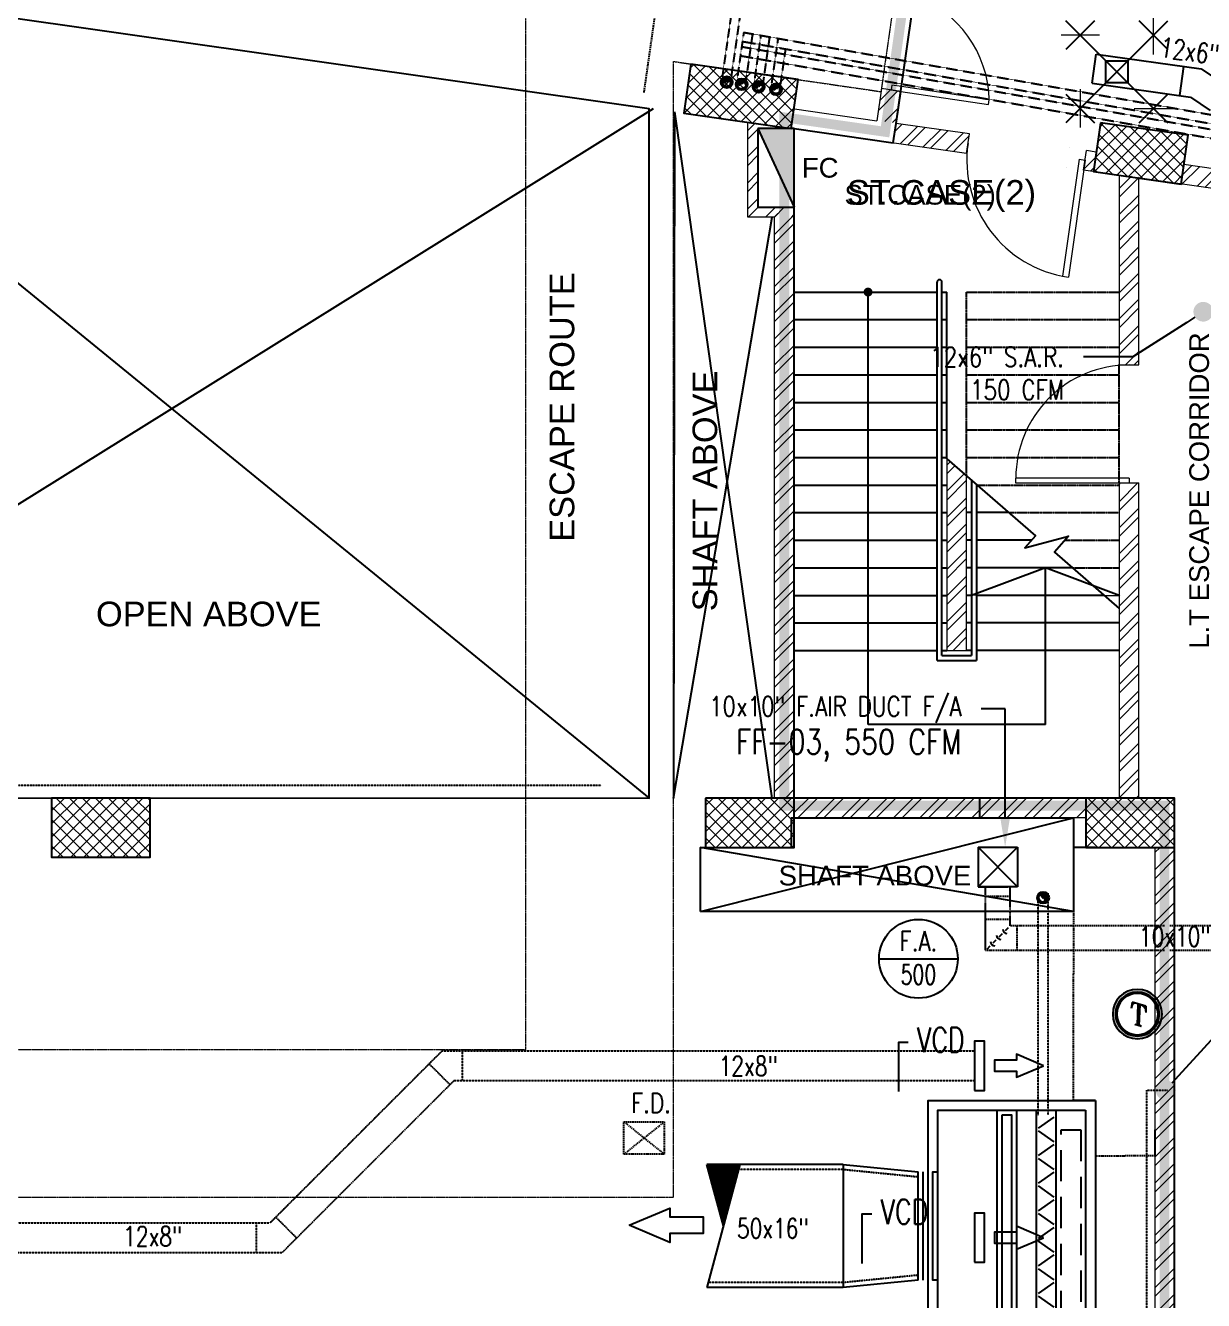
# Model space of a CAD drawing. Header units: inches. Extents: x 1152707 to 1351947, y 326920 to 480291.
# Drawn here: x 1213156 to 1225116, y 346158 to 359106 of the extents above; entities that cross this region are included whole.
import ezdxf
from ezdxf import colors
from ezdxf.entities.mleader import LeaderData, LeaderLine
from ezdxf.enums import TextEntityAlignment as Align
from ezdxf.math import Vec2, Vec3

# ---------------------------------------------------------------- set-up
doc = ezdxf.new("R2010")
doc.units = ezdxf.units.IN
doc.header["$MEASUREMENT"] = 0
for name, pattern in [('CENTER', [50.8, 31.75, -6.35, 6.35, -6.35]), ('DASHED', [19.05, 12.7, -6.35]), ('DASHED2', [9.525, 6.35, -3.175]), ('HIDDEN', [9.525, 6.35, -3.175]), ('HIDDEN2', [4.7625, 3.175, -1.5875]), ('PHANTOM21', [1.25, 0.625, -0.125, 0.125, -0.125, 0.125, -0.125])]:
    doc.linetypes.add(name, pattern=pattern)
for name, color, linetype, lineweight in [('A-BLOCK', 43, 'Continuous', 13), ('A-DOOR', 10, 'Continuous', 15), ('A-HATCH CONCRETE', 254, 'Continuous', 5), ('A-LEASING LINE', 7, 'DASHED2', 9), ('A-PROJECTION', 31, 'Continuous', 15), ('escape route', 8, 'HIDDEN', 15), ('wall hatch', 252, 'Continuous', 0)]:
    doc.layers.add(name, color=color, linetype=linetype, lineweight=lineweight)
for name, color, linetype in [('AC-Deffusers', 3, 'Continuous'), ('AC-Equipment', 2, 'Continuous'), ('AC-Exhaust DUCT', 40, 'Continuous'), ('AC-Fresh DUCT', 100, 'Continuous'), ('AC-Ref PIPES', 3, 'Continuous'), ('AC-SDUCT', 5, 'Continuous'), ('AC-Supply  DUCT', 30, 'Continuous'), ('AC-TEXT', 3, 'Continuous'), ('AC-TEXT Fresh DUCT', 140, 'Continuous'), ('AC-TXT', 3, 'Continuous'), ('dim2', 7, 'Continuous'), ('LGT ELEC', 252, 'Continuous'), ('P-FIRE-HOSE', 8, 'PHANTOM21'), ('P-FIRE-TXT', 181, 'Continuous'), ('S-COL', 210, 'Continuous'), ('SHAFT', 7, 'Continuous'), ('stair', 1, 'Continuous'), ('STEEL', 5, 'Continuous'), ('TAXT', 3, 'Continuous'), ('TEXT', 181, 'Continuous'), ('VP', 8, 'Continuous'), ('WALL', 30, 'Continuous')]:
    doc.layers.add(name, color=color, linetype=linetype)
doc.styles.add('1', font='romans.shx', dxfattribs={"width": 0.8, "height": 0.125})
doc.styles.add('AC_Duct', font='romans.shx', dxfattribs={"width": 0.8, "height": 0.2})
doc.styles.add('AC_Equipment', font='romans.shx', dxfattribs={"width": 0.75, "height": 0.3})
doc.styles.add('ARIAL', font='ARIALN.TTF')
doc.styles.add('ITALICT', font='italict')
doc.styles.get("Standard").update_dxf_attribs({"font": 'arial.ttf'})
doc.styles.add('style1', font='arial.ttf')
doc.dimstyles.new('DIM-100', dxfattribs={"dimscale": 150, "dimtxt": 2, "dimasz": 1, "dimexe": 0.75, "dimexo": 1, "dimgap": 0.5, "dimtad": 1, "dimdec": 0, "dimzin": 11, "dimdsep": 46, "dimtxsty": 'ARIAL', "dimblk": 'R', "dimcen": 2.5, "dimdle": 1, "dimclrd": 256, "dimclre": 256, "dimclrt": 256, "dimazin": 0, "dimtfac": 1, "dimtdec": 0, "dimtix": 1, "dimtmove": 2, "dimatfit": 3, "dimldrblk": 'R', "dimtolj": 1, "dimtzin": 3, "dimlwd": -1, "dimlwe": 13, "dimarcsym": 0})
doc.dimstyles.get("Standard").update_dxf_attribs({"dimtxt": 0.18, "dimasz": 0.18, "dimexe": 0.18, "dimexo": 0.0625, "dimgap": 0.09, "dimtad": 0, "dimtih": 1, "dimtoh": 1, "dimdec": 4, "dimzin": 0, "dimdsep": 46, "dimtxsty": 'Standard', "dimcen": 0.09, "dimadec": 0, "dimazin": 0, "dimtfac": 1, "dimtdec": 4, "dimtofl": 0, "dimtmove": 0, "dimatfit": 3, "dimfxl": 1, "dimtolj": 1, "dimtzin": 0, "dimarcsym": 0})
pattern_1 = [(45, (1341716.94, 266100.54), (-132.58252, 132.58252), []), (45, (1341805.33, 266100.54), (-132.58252, 132.58252), [])]
pattern_2 = [(45, (1341716.94, 266100.535), (-66.29126, 66.29126), []), (135, (1341716.94, 266100.535), (-66.29126, -66.29126), [])]
pattern_3 = [(45, (1178477.5, -15519.7), (-132.58252, 132.58252), []), (45, (1178565.88, -15519.7), (-132.58252, 132.58252), [])]
pattern_4 = [(45, (1178502.5, -15519.7), (-132.58252, 132.58252), []), (45, (1178590.88, -15519.7), (-132.58252, 132.58252), [])]

# ---------------------------------------------------------------- blocks, each defined once
blk = doc.blocks.new('FHC')
at = {"layer": 'P-FIRE-HOSE', "linetype": 'Continuous'}
blk.add_hatch(color=256, dxfattribs=at).paths.add_polyline_path([(-0.4, 0.185), (-0.4, -0.185), (0.4, 0.185)])
blk.add_line((-0.4, -0.185), (0.4, 0.185), dxfattribs=at)
blk.add_lwpolyline([(-0.4, -0.185), (0.4, -0.185), (0.4, 0.185), (-0.4, 0.185)], close=True, dxfattribs=at)
blk = doc.blocks.new('SEDRGFE')
at = {"layer": 'A-HATCH CONCRETE'}
h = blk.add_hatch(dxfattribs=at)
h.set_pattern_fill('ANSI37', color=250, scale=750)
h.set_pattern_definition(pattern_2)
h.paths.add_polyline_path([(1384168, 693089), (1384239, 693584), (1383150, 693740), (1383079, 693245)])
h = blk.add_hatch(dxfattribs=at)
h.set_pattern_fill('ANSI37', color=250, scale=750)
h.set_pattern_definition(pattern_2)
h.paths.add_polyline_path([(1376660, 686288), (1376660, 685688), (1377660, 685688), (1377660, 686288)])
h = blk.add_hatch(dxfattribs=at)
h.set_pattern_fill('ANSI37', color=250, scale=750)
h.set_pattern_definition([(45, (1341806.06, 266100.535), (-66.29126, 66.29126), []), (135, (1341806.06, 266100.535), (-66.29126, -66.29126), [])])
h.paths.add_polyline_path([(1383300, 686288), (1383300, 685788), (1384200, 685788), (1384200, 686288)])
h = blk.add_hatch(dxfattribs=at)
h.set_pattern_fill('ANSI37', color=250, scale=750)
h.set_pattern_definition(pattern_2)
h.paths.add_polyline_path([(1387160, 686288), (1387160, 685788), (1388060, 685788), (1388060, 686288)])
at = {"layer": 'wall hatch', "ltscale": 500}
h = blk.add_hatch(dxfattribs=at)
h.set_pattern_fill('ANSI32', color=250, scale=500)
h.set_pattern_definition(pattern_1)
h.paths.add_polyline_path([(1385037, 693170), (1385235, 693142), (1385281, 693465), (1385083, 693494)])
h = blk.add_hatch(dxfattribs=at)
h.set_pattern_fill('ANSI32', color=250, scale=500)
h.set_pattern_definition([(45, (1341741.94, 266100.54), (-132.58252, 132.58252), []), (45, (1341830.33, 266100.54), (-132.58252, 132.58252), [])])
h.paths.add_polyline_path([(1383827, 693142), (1383727, 693156), (1383727, 692189), (1384197, 692189), (1384197, 692289), (1383827, 692289)])
h = blk.add_hatch(dxfattribs=at)
h.set_pattern_fill('ANSI32', color=250, scale=500)
h.set_pattern_definition(pattern_1)
h.paths.add_polyline_path([(1384200, 693089), (1384200, 693085), (1385203, 692942), (1385203, 692942)])
h = blk.add_hatch(dxfattribs=at)
h.set_pattern_fill('ANSI32', color=250, scale=500)
h.set_pattern_definition([(45, (1341743.92, 266100.58), (-132.58252, 132.58252), []), (45, (1341832.3, 266100.58), (-132.58252, 132.58252), [])])
h.paths.add_polyline_path([(1384199, 692223), (1384000, 692223), (1383999, 686288), (1384199, 686288)])
h = blk.add_hatch(dxfattribs=at)
h.set_pattern_fill('ANSI32', color=250, scale=500)
h.set_pattern_definition(pattern_1)
h.paths.add_polyline_path([(1387160, 686088), (1387160, 686288), (1384200, 686288), (1384200, 686088)])
h = blk.add_hatch(dxfattribs=at)
h.set_pattern_fill('ANSI32', color=250, scale=500)
h.set_pattern_definition(pattern_1)
h.paths.add_polyline_path([(1388060, 681938), (1387860, 681938), (1387860, 680088), (1389610, 680089), (1389610, 680289), (1388060, 680288)])
h.paths.add_polyline_path([(1388060, 683430), (1387860, 683430), (1387860, 681938), (1388060, 681938)])
h.paths.add_polyline_path([(1388060, 685788), (1387860, 685788), (1387860, 683430), (1388060, 683430)])
at = {"color": 250, "linetype": 'Continuous', "ltscale": 100}
blk.add_lwpolyline([(1389810, 674588), (1389810, 680290), (1389610, 680288), (1388060, 680288), (1388060, 686288), (1384200, 686288), (1384200, 693089), (1385203, 692942), (1385236, 693139), (1385780, 696950), (1386823, 704256), (1386865, 704553), (1351200, 709613), (1350434, 697904), (1372211, 694796), (1372209, 688237), (1371310, 688237), (1371310, 688038), (1371310, 684788), (1363260, 684788), (1363260, 684588), (1363260, 674588), (1389810, 674588)], dxfattribs=at)
at = {"layer": 'A-BLOCK', "color": 250, "ltscale": 100}
for p, q in [((1385085, 693493), (1385038, 693167)), ((1385283, 693465), (1385085, 693493)), ((1385283, 693465), (1385236, 693139)), ((1384201, 693287), (1385038, 693167)), ((1383727, 692189), (1383727, 693156)), ((1385203, 692942), (1384172, 693089)), ((1384000, 692189), (1383727, 692189)), ((1384000, 686288), (1384000, 692189)), ((1384200, 686288), (1384200, 692289)), ((1387210, 686288), (1384200, 686288)), ((1387160, 686088), (1384200, 686088)), ((1387860, 685788), (1387860, 680088)), ((1388060, 685788), (1388060, 680288))]:
    blk.add_line(p, q, dxfattribs=at)
at = {"layer": 'A-DOOR', "color": 250}
for points in [[(1385290, 693514), (1385191, 693529), (1385184, 693479)], [(1385233, 693472), (1385184, 693479), (1385283, 693464)]]:
    blk.add_lwpolyline(points, dxfattribs=at)
at = {"layer": 'escape route', "color": 250, "ltscale": 0.5}
for p, q in [((1385420, 695840), (1385080, 693462)), ((1381475, 683734), (1381475, 694888)), ((1382975, 693768), (1385080, 693462)), ((1382975, 682234), (1382975, 693768)), ((1363525, 683734), (1381475, 683734)), ((1363525, 682234), (1382975, 682234))]:
    blk.add_line(p, q, dxfattribs=at)
at = {"layer": 'S-COL', "color": 250}
for points in [[(1383150, 693740), (1383079, 693245), (1384168, 693089), (1384239, 693584)], [(1376660, 686288), (1376660, 685688), (1377660, 685688), (1377660, 686288)], [(1383300, 686288), (1383300, 685788), (1384200, 685788), (1384200, 686288)], [(1387160, 686288), (1387160, 685788), (1388060, 685788), (1388060, 686288)]]:
    blk.add_lwpolyline(points, close=True, dxfattribs=at)
at = {"layer": 'SHAFT', "color": 250}
for p, q in [((1372325, 694772), (1382725, 686287)), ((1382767, 693289), (1371536, 686290))]:
    blk.add_line(p, q, dxfattribs=at)
at = {"layer": 'SHAFT', "color": 250, "ltscale": 0.5}
for p, q in [((1382984, 693258), (1382972, 686288)), ((1382984, 693258), (1383972, 686288)), ((1382972, 686288), (1383974, 692189)), ((1383249, 685138), (1387035, 686088)), ((1387035, 685138), (1383249, 685788))]:
    blk.add_line(p, q, dxfattribs=at)
at = {"layer": 'SHAFT', "color": 250}
blk.add_lwpolyline([(1371460, 688137), (1371460, 686290), (1382725, 686287), (1382725, 693288), (1372325, 694772), (1372325, 688138), (1371536, 688138), (1371536, 688137)], dxfattribs=at)
at = {"layer": 'SHAFT', "color": 250, "ltscale": 0.5}
blk.add_lwpolyline([(1383249, 685138), (1383249, 685788), (1384172, 685788), (1384172, 686088), (1387035, 686088), (1387035, 685138)], close=True, dxfattribs=at)
at = {"layer": 'VP', "color": 250, "ltscale": 100}
blk.add_line((1386081, 686288), (1386081, 686088), dxfattribs=at)
at = {"layer": 'P-FIRE-HOSE', "color": 250, "xscale": 1000.000000003958, "yscale": 1000.000000003958, "zscale": 1000.000000003958, "rotation": 270}
blk.add_blockref('FHC', (1384015, 692689), dxfattribs=at)
blk.add_blockref('FHC', (1384015, 692689), dxfattribs=at)
at = {"layer": 'P-FIRE-TXT', "color": 250, "style": 'style1'}
blk.add_text('FC', height=200, dxfattribs=at).set_placement((1384277, 692589))
at = {"layer": 'TAXT', "color": 250, "ltscale": 100, "style": 'style1'}
blk.add_text('SHAFT ABOVE', height=200, dxfattribs=at).set_placement((1384041, 685401))
at = {"layer": 'TEXT', "color": 250, "ltscale": 0.5, "style": 'style1'}
for s, p in [('ESCAPE ROUTE', (1381966, 688891)), ('SHAFT ABOVE', (1383417, 688185))]:
    blk.add_text(s, height=250, rotation=90, dxfattribs=at).set_placement(p)
blk.add_text('OPEN ABOVE  ', height=250, dxfattribs=at).set_placement((1377110, 688033))
blk = doc.blocks.new('SWDFHGTRD')
at = {"layer": 'A-HATCH CONCRETE'}
h = blk.add_hatch(dxfattribs=at)
h.set_pattern_fill('ANSI37', color=254, scale=750)
h.set_pattern_definition([(45, (1178477.49, -15519.69), (-66.29126, 66.29126), []), (135, (1178477.49, -15519.69), (-66.29126, -66.29126), [])])
h.paths.add_polyline_path([(1224069, 411526), (1223998, 411031), (1224889, 410904), (1224960, 411399)])
at = {"layer": 'wall hatch', "ltscale": 500}
h = blk.add_hatch(dxfattribs=at)
h.set_pattern_fill('ANSI32', color=254, scale=500)
h.set_pattern_definition(pattern_3)
h.paths.add_polyline_path([(1220960, 411468), (1220960, 411465), (1222711, 411215), (1222739, 411413), (1221997, 411519), (1221964, 411321)])
h = blk.add_hatch(dxfattribs=at)
h.set_pattern_fill('ANSI32', color=254, scale=500)
h.set_pattern_definition(pattern_3)
h.paths.add_polyline_path([(1224026, 411229), (1223927, 411243), (1223899, 411045), (1223998, 411031)])
h = blk.add_hatch(dxfattribs=at)
h.set_pattern_fill('ANSI32', color=254, scale=500)
h.set_pattern_definition(pattern_3)
h.paths.add_polyline_path([(1226370, 410894), (1224917, 411102), (1224889, 410904), (1226345, 410696)])
h = blk.add_hatch(dxfattribs=at)
h.set_pattern_fill('ANSI32', color=254, scale=500)
h.set_pattern_definition(pattern_4)
h.paths.add_polyline_path([(1224460, 409068), (1224461, 410974), (1224260, 411002), (1224260, 409068)])
h = blk.add_hatch(dxfattribs=at)
h.set_pattern_fill('ANSI32', color=254, scale=500)
h.set_pattern_definition(pattern_4)
h.paths.add_polyline_path([(1224460, 407868), (1224260, 407868), (1224260, 404667), (1224460, 404667)])
h.paths.add_polyline_path([(1222510, 408112), (1222510, 406167), (1222710, 406167), (1222710, 407939)])
at = {"color": 254, "linetype": 'Continuous', "ltscale": 100}
blk.add_lwpolyline([(1226570, 392967), (1226570, 398670), (1226370, 398667), (1224821, 398667), (1224821, 404667), (1220960, 404667), (1220960, 411468), (1221964, 411321), (1221997, 411519), (1222541, 415330), (1223584, 422636), (1223626, 422933), (1187961, 427993), (1187194, 416284), (1208971, 413176), (1208969, 406617), (1208071, 406617), (1208071, 406417), (1208071, 403167), (1200021, 403167), (1200021, 402967), (1200021, 392967), (1226570, 392967)], dxfattribs=at)
at = {"layer": 'A-BLOCK', "color": 254, "ltscale": 100}
for p, q in [((1222043, 411845), (1221997, 411519)), ((1222739, 411413), (1221997, 411519)), ((1222711, 411215), (1220933, 411468)), ((1222711, 411215), (1222739, 411413)), ((1223899, 411045), (1223927, 411243)), ((1224026, 411229), (1223927, 411243)), ((1230362, 410325), (1224917, 411102)), ((1226370, 410692), (1223899, 411045)), ((1224260, 410997), (1224260, 409068)), ((1224460, 409068), (1224460, 410969)), ((1220960, 404667), (1220960, 410668)), ((1224260, 409068), (1224460, 409068)), ((1224260, 407868), (1224260, 404667)), ((1224260, 407868), (1224460, 407868)), ((1224460, 404667), (1224460, 407868)), ((1223971, 404667), (1220960, 404667)), ((1224821, 404167), (1224821, 398667))]:
    blk.add_line(p, q, dxfattribs=at)
blk.add_lwpolyline([(1222510, 408112), (1222510, 406167), (1222710, 406167), (1222710, 407939)], close=True, dxfattribs=at)
at = {"layer": 'A-DOOR', "color": 254}
for p, q in [((1223854, 411155), (1223684, 409967)), ((1223913, 411147), (1223744, 409959)), ((1223854, 411155), (1223913, 411147)), ((1223210, 407867), (1223210, 407917)), ((1224360, 407917), (1223210, 407917)), ((1224360, 407867), (1223210, 407867)), ((1224360, 407917), (1224360, 407867))]:
    blk.add_line(p, q, dxfattribs=at)
blk.add_lwpolyline([(1222043, 411844), (1222933, 411711), (1222940, 411760), (1222050, 411894)], dxfattribs=at)
for centre, radius, start, end in [((1221788, 411731), 1153, 1.4715, 70.0116), ((1223913, 411147), 1200, 171.8773, 261.8773), ((1224360, 407917), 1150, 89.9978, 180)]:
    blk.add_arc(centre, radius, start, end, dxfattribs=at)
at = {"layer": 'A-PROJECTION', "color": 254}
blk.add_line((1224107, 406727), (1224260, 406727), dxfattribs=at)
at = {"layer": 'S-COL', "color": 254}
blk.add_lwpolyline([(1224069, 411526), (1223998, 411031), (1224889, 410904), (1224960, 411399)], close=True, dxfattribs=at)
blk.add_lwpolyline([(1224821, 404167), (1224821, 404167), (1224821, 404667), (1223921, 404667)], dxfattribs=at)
at = {"layer": 'SHAFT', "color": 254, "linetype": 'HIDDEN', "ltscale": 0.5}
for p, q in [((1222710, 407939), (1222710, 409807)), ((1222710, 409807), (1224260, 409807)), ((1222710, 409527), (1224260, 409527)), ((1222710, 409247), (1224260, 409247)), ((1224260, 407868), (1224260, 409070)), ((1222710, 408967), (1224260, 408967)), ((1222710, 408687), (1224260, 408687)), ((1222710, 408407), (1224260, 408407)), ((1222710, 408127), (1224260, 408127)), ((1222815, 407847), (1224260, 407847)), ((1223138, 407567), (1224260, 407567)), ((1223708, 407287), (1224260, 407287)), ((1223784, 407007), (1224260, 407007))]:
    blk.add_line(p, q, dxfattribs=at)
at = {"layer": 'stair', "color": 254}
for p, q in [((1220960, 409807), (1222410, 409807)), ((1221710, 405417), (1221710, 409807)), ((1222410, 406067), (1222410, 409907)), ((1222460, 406117), (1222460, 409907)), ((1222460, 409807), (1222510, 409807)), ((1222510, 408112), (1222510, 409807)), ((1220960, 409527), (1222410, 409527)), ((1222460, 409527), (1222510, 409527)), ((1220960, 409247), (1222410, 409247)), ((1222460, 409247), (1222510, 409247)), ((1220960, 408967), (1222410, 408967)), ((1222460, 408967), (1222510, 408967)), ((1220960, 408687), (1222410, 408687)), ((1222460, 408687), (1222510, 408687)), ((1220960, 408407), (1222410, 408407)), ((1222460, 408407), (1222510, 408407)), ((1220960, 408127), (1222410, 408127)), ((1222460, 408127), (1222510, 408127)), ((1222760, 407895), (1222760, 406117)), ((1222810, 407852), (1222810, 406067)), ((1220960, 407847), (1222410, 407847)), ((1222460, 407847), (1222510, 407847)), ((1220960, 407567), (1222410, 407567)), ((1222460, 407567), (1222510, 407567)), ((1222760, 407567), (1222710, 407567)), ((1223138, 407567), (1222810, 407567)), ((1220960, 407287), (1222410, 407287)), ((1222460, 407287), (1222510, 407287)), ((1222760, 407287), (1222710, 407287)), ((1223369, 407287), (1222810, 407287)), ((1220960, 407007), (1222410, 407007)), ((1222460, 407007), (1222510, 407007)), ((1222760, 407007), (1222710, 407007)), ((1223784, 407007), (1222810, 407007)), ((1223510, 405417), (1223510, 407007)), ((1220960, 406727), (1222410, 406727)), ((1222460, 406727), (1222510, 406727)), ((1222760, 406727), (1222710, 406727)), ((1224107, 406727), (1222810, 406727)), ((1220960, 406447), (1222410, 406447)), ((1222460, 406447), (1222510, 406447)), ((1222760, 406447), (1222710, 406447)), ((1224260, 406447), (1222810, 406447)), ((1220960, 406167), (1222410, 406167)), ((1222410, 406067), (1222810, 406067)), ((1222460, 406167), (1222510, 406167)), ((1222460, 406117), (1222760, 406117)), ((1222460, 406117), (1222760, 406117)), ((1222760, 406167), (1222710, 406167)), ((1224260, 406167), (1222810, 406167)), ((1223510, 405417), (1221710, 405417))]:
    blk.add_line(p, q, dxfattribs=at)
at = {"layer": 'stair', "color": 254, "const_width": 40.5}
blk.add_lwpolyline([(1221735, 409807, -1), (1221685, 409807, -1)], format="xyb", close=True, dxfattribs=at)
at = {"layer": 'stair', "color": 254, "const_width": 5}
blk.add_lwpolyline([(1221710, 409807), (1221710, 405417), (1223510, 405417), (1223510, 407007), (1222760, 406727), (1224260, 406727), (1223510, 407007)], dxfattribs=at)
at = {"layer": 'stair', "color": 254}
for points in [[(1222510, 408112), (1223409, 407333), (1223302, 407210), (1223744, 407329), (1223602, 407165), (1224260, 406595)], [(1224260, 406727), (1223510, 407007), (1222760, 406727)]]:
    blk.add_lwpolyline(points, dxfattribs=at)
blk.add_arc((1222435, 409907), 25, 0, 180, dxfattribs=at)
at = {"layer": 'STEEL', "color": 254}
for p, q in [((1223754, 411271), (1223754, 411271)), ((1223726, 411073), (1223726, 411073))]:
    blk.add_line(p, q, dxfattribs=at)
at = {"layer": 'TEXT', "color": 254, "ltscale": 0.5, "style": 'style1'}
blk.add_text('ST.CASE(2)', height=250, dxfattribs=at).set_placement((1221495, 410694))
blk = doc.blocks.new('Arrow')
at = {"color": 6, "ltscale": 0.02}
blk.add_lwpolyline([(0, 0), (0.55, -0.2325), (0.55, -0.1125), (1, -0.1125), (1, 0.1125), (0.55, 0.1125), (0.55, 0.2325)], close=True, dxfattribs=at)
blk = doc.blocks.new('AHU 5')
at = {"layer": 'AC-Equipment', "color": 6, "linetype": 'Continuous'}
for p, q in [((0.55, 0.15), (-0.55, 0.15)), ((0.55, 0.1), (-0.55, 0.1)), ((0.55, 0.05), (-0.55, 0.05))]:
    blk.add_line(p, q, dxfattribs=at)
at = {"layer": 'AC-Equipment', "linetype": 'Continuous'}
for p, q in [((-1.175, -0.65), (1.175, -0.65)), ((1.175, -0.85), (-1.175, -0.85)), ((1.175, -1.05), (-1.175, -1.05)), ((1.175, -1.25), (-1.175, -1.25))]:
    blk.add_line(p, q, dxfattribs=at)
at = {"layer": 'AC-Equipment', "color": 6, "linetype": 'Continuous', "ltscale": 0.02}
for p, q in [((-0.994, -1.07), (-1.106, -1.23)), ((-0.854, -1.23), (-0.966, -1.07)), ((-0.714, -1.07), (-0.826, -1.23)), ((-0.574, -1.23), (-0.686, -1.07)), ((-0.434, -1.07), (-0.546, -1.23)), ((-0.294, -1.23), (-0.406, -1.07)), ((-0.154, -1.07), (-0.266, -1.23)), ((-0.014, -1.23), (-0.126, -1.07)), ((0.126, -1.07), (0.014, -1.23)), ((0.266, -1.23), (0.154, -1.07)), ((0.406, -1.07), (0.294, -1.23)), ((0.546, -1.23), (0.434, -1.07)), ((0.686, -1.07), (0.574, -1.23)), ((0.826, -1.23), (0.714, -1.07)), ((0.966, -1.07), (0.854, -1.23)), ((1.106, -1.23), (0.994, -1.07))]:
    blk.add_line(p, q, dxfattribs=at)
at = {"layer": 'AC-Equipment', "color": 20, "linetype": 'Continuous'}
blk.add_lwpolyline([(-1.275, -1.65), (1.275, -1.65), (1.275, 0.05), (-1.275, 0.05)], close=True, dxfattribs=at)
at = {"layer": 'AC-Equipment', "linetype": 'Continuous'}
blk.add_lwpolyline([(0.55, -0.05), (0.55, 0), (-0.55, 0), (-0.55, -0.05)], dxfattribs=at)
blk.add_lwpolyline([(-1.175, -1.55), (1.175, -1.55), (1.175, -0.05), (-1.175, -0.05)], close=True, dxfattribs=at)
at = {"layer": 'AC-Equipment', "color": 6, "linetype": 'Continuous'}
blk.add_lwpolyline([(-1.125, -0.7), (1.125, -0.7), (1.125, -0.8), (-1.125, -0.8)], close=True, dxfattribs=at)
at = {"layer": 'AC-Equipment', "color": 6, "linetype": 'DASHED2', "ltscale": 0.05}
blk.add_lwpolyline([(-0.975, -1.5), (0.975, -1.5), (0.975, -1.3), (-0.975, -1.3)], close=True, dxfattribs=at)
blk = doc.blocks.new('*U96')
h = blk.add_hatch()
h.set_pattern_fill('ANSI31', color=6, scale=0.003725, style=0)
h.set_pattern_definition([(45, (-566.428653, -149.213024), (-0.00836247153, 0.00836247153), [])])
h.paths.add_polyline_path([(0, 0), (0, -0.335), (0.625, -0.167)])
for p, q in [((0, 0), (1.25, -0.335)), ((0, 0), (0, -0.335)), ((1.25, 0), (1.25, -0.335)), ((0.625, -0.167), (0, -0.335))]:
    blk.add_line(p, q)
blk = doc.blocks.new('Fresh Air')
at = {"layer": 'AC-Fresh DUCT', "color": 4}
blk.add_line((-0.4, 0), (0.4, 0), dxfattribs=at)
blk.add_circle((0, 0), 0.4, dxfattribs=at)
at = {"layer": 'AC-TEXT Fresh DUCT', "style": 'AC_Duct', "width": 0.8}
blk.add_text('F.A.', height=0.2, dxfattribs=at).set_placement((0, 0.08), align=Align.CENTER)
at = {"layer": 'AC-TEXT Fresh DUCT', "style": 'AC_Duct', "width": 0.7}
blk.add_attdef('FRESH-AIR', text='', height=0.2, dxfattribs=at).set_placement((0, -0.26), align=Align.CENTER)
blk = doc.blocks.new('Side-Supply1')
at = {"layer": 'AC-Deffusers'}
blk.add_lwpolyline([(0, 0.25), (-0.1, 0.25), (-0.1, -0.25), (0, -0.25)], close=True, dxfattribs=at)
at = {"layer": 'AC-Deffusers', "color": 6, "ltscale": 0.02}
blk.add_lwpolyline([(-0.7, 0), (-0.425, -0.11625), (-0.425, -0.05625), (-0.2, -0.05625), (-0.2, 0.05625), (-0.425, 0.05625), (-0.425, 0.11625)], close=True, dxfattribs=at)
blk = doc.blocks.new('Damper')
at = {"color": 2, "linetype": 'Continuous', "ltscale": 0.02}
blk.add_lwpolyline([(-0.25, 0.1), (-0.25, 0), (0.25, 0)], dxfattribs=at)
blk = doc.blocks.new('*U93')
at = {"color": 6}
for p, q in [((0.4, 0.4), (0, 0)), ((0, 0.4), (0.4, 0))]:
    blk.add_line(p, q, dxfattribs=at)
for p, q in [((0, 0.4), (0, 0)), ((0, 0.4), (0.4, 0.4)), ((0.4, 0.4), (0.4, 0)), ((0.4, 0), (0, 0))]:
    blk.add_line(p, q)
blk = doc.blocks.new('*U94')
at = {"color": 6, "linetype": 'Continuous', "ltscale": 0.02}
for p, q in [((-0.235, 0.235), (-0.203, 0.203)), ((-0.172, 0.172), (-0.141, 0.141)), ((-0.11, 0.11), (-0.078, 0.078)), ((-0.047, 0.047), (-0.016, 0.016))]:
    blk.add_line(p, q, dxfattribs=at)
for centre in [(-0.157, 0.157), (-0.094, 0.094), (-0.032, 0.032)]:
    blk.add_arc(centre, 0.0438, 90, 180, dxfattribs=at)
blk = doc.blocks.new('_Dot')
at = {"color": 0, "linetype": 'ByBlock', "lineweight": -2}
blk.add_line((-0.5, 0), (-1, 0), dxfattribs=at)
at = {"color": 0, "linetype": 'ByBlock', "const_width": 0.5}
blk.add_lwpolyline([(-0.25, 0, 1), (0.25, 0, 1)], format="xyb", close=True, dxfattribs=at)
blk = doc.blocks.new('A$C6F074B9B')
at = {"layer": 'AC-SDUCT'}
h = blk.add_hatch(color=3, dxfattribs=at)
edge = h.paths.add_edge_path()
edge.add_arc((0.0367, 0.0193), 0.1673, 0, 360)
edge = h.paths.add_edge_path(flags=17)
edge.add_arc((0.0367, 0.0193), 0.1491, 0, 360)
at = {"layer": 'AC-SDUCT', "color": 3}
for radius in [0.1673, 0.1491]:
    blk.add_circle((0.0367, 0.0193), radius, dxfattribs=at)
at = {"layer": 'WALL', "color": 1}
blk.add_circle((0.0367, 0.0193), 0.1396, dxfattribs=at)
at = {"layer": 'AC-SDUCT', "color": 134, "style": 'ITALICT'}
blk.add_text('T', height=0.1407, dxfattribs=at).set_placement((-0.0384, -0.0545))
blk = doc.blocks.new('*D273')
at = {"layer": 'Defpoints', "color": 0, "linetype": 'DASHED', "transparency": 16777216}
for p in [(47516, 25534), (46961, 21646), (46961, 21646)]:
    blk.add_point(p, dxfattribs=at)
at = {"layer": 'dim2', "color": 1, "linetype": 'DASHED', "lineweight": -2, "transparency": 16777216}
for p in [(47516, 25534), (46961, 21646)]:
    blk.add_line(p, (47238, 23590), dxfattribs=at)
at = {"layer": 'dim2', "color": 1, "lineweight": -2, "transparency": 16777216}
for p, q in [((47516, 25534), (47516, 25534)), ((46961, 21646), (46961, 21646))]:
    blk.add_line(p, q, dxfattribs=at)
at = {"layer": 'dim2', "color": 1, "linetype": 'DASHED', "transparency": 16777216}
for points in [[(47516, 25534), (47516, 25534), (47516, 25534)], [(46961, 21646), (46961, 21646), (46961, 21646)]]:
    blk.add_solid(points, dxfattribs=at)
at = {"layer": 'dim2', "color": 6, "linetype": 'DASHED', "transparency": 16777216, "insert": (47238, 23590), "char_height": 0.18, "attachment_point": 5}
blk.add_mtext('\\A1;3927.08', dxfattribs=at)
blk = doc.blocks.new('*D265')
at = {"layer": 'Defpoints', "color": 0, "linetype": 'DASHED', "transparency": 16777216}
for p in [(51544, 11112), (52145, 11112), (52145, 10847)]:
    blk.add_point(p, dxfattribs=at)
at = {"layer": 'dim2', "color": 1, "lineweight": -2, "transparency": 16777216}
for p, q in [((51544, 11112), (51544, 10847)), ((52145, 11112), (52145, 10847))]:
    blk.add_line(p, q, dxfattribs=at)
at = {"layer": 'dim2', "color": 1, "linetype": 'DASHED', "lineweight": -2, "transparency": 16777216}
for p, q in [((51544, 10847), (51844, 10847)), ((52145, 10847), (51845, 10847))]:
    blk.add_line(p, q, dxfattribs=at)
at = {"layer": 'dim2', "color": 1, "linetype": 'DASHED', "transparency": 16777216}
for points in [[(51544, 10847), (51544, 10847), (51544, 10847)], [(52145, 10847), (52145, 10847), (52145, 10847)]]:
    blk.add_solid(points, dxfattribs=at)
at = {"layer": 'dim2', "color": 6, "linetype": 'DASHED', "transparency": 16777216, "insert": (51845, 10847), "char_height": 0.18, "attachment_point": 5}
blk.add_mtext('\\A1;601.47', dxfattribs=at)
blk = doc.blocks.new('*D264')
at = {"layer": 'Defpoints', "color": 0, "linetype": 'DASHED', "transparency": 16777216}
for p in [(51320, 13980), (51544, 13980), (51544, 11411)]:
    blk.add_point(p, dxfattribs=at)
at = {"layer": 'dim2', "color": 1, "lineweight": -2, "transparency": 16777216}
for p, q in [((51544, 13980), (51320, 13980)), ((51544, 11411), (51320, 11411))]:
    blk.add_line(p, q, dxfattribs=at)
at = {"layer": 'dim2', "color": 1, "linetype": 'DASHED', "lineweight": -2, "transparency": 16777216}
for p, q in [((51320, 13980), (51320, 12696)), ((51320, 11411), (51320, 12695))]:
    blk.add_line(p, q, dxfattribs=at)
at = {"layer": 'dim2', "color": 1, "linetype": 'DASHED', "transparency": 16777216}
for points in [[(51320, 13980), (51320, 13980), (51320, 13980)], [(51320, 11411), (51320, 11411), (51320, 11411)]]:
    blk.add_solid(points, dxfattribs=at)
at = {"layer": 'dim2', "color": 6, "linetype": 'DASHED', "transparency": 16777216, "insert": (51320, 12695), "char_height": 0.18, "attachment_point": 5}
blk.add_mtext('\\A1;2568.98', dxfattribs=at)
blk = doc.blocks.new('R')
at = {"color": 4, "lineweight": 13}
blk.add_line((-0.707, -0.707), (0.707, 0.707), dxfattribs=at)
for p, q in [((0, -1.05), (0, 1.05)), ((-1.05, 0), (1.05, 0))]:
    blk.add_line(p, q)
blk = doc.blocks.new('A$C1D94565E')
at = {"color": 252, "linetype": 'Continuous', "ltscale": 100}
blk.add_lwpolyline([(520, 904), (745, 904), (745, 679), (520, 679)], close=True, dxfattribs=at)
for points, override in [([(261, 1164), (633, 792)], {"dimasz": 1.3, "dimgap": 0.5, "dimtad": 0, "dimclrd": 252}), ([(1005, 1164), (633, 792)], {"dimasz": 1.3, "dimtad": 0, "dimclrd": 252}), ([(261, 420), (633, 792)], {"dimasz": 1.3, "dimtad": 0, "dimclrd": 252}), ([(1005, 420), (633, 792)], {"dimasz": 1.3, "dimtad": 0, "dimclrd": 252})]:
    blk.add_leader(points, dimstyle='DIM-100', override=override, dxfattribs=at)
blk = doc.blocks.new('A$C00FA4E35')
at = {"layer": 'AC-Ref PIPES', "linetype": 'Continuous', "ltscale": 100}
for points in [[(47844.571, 21744.694, 0.871487343), (47800.017, 21751.01, -0.871487343), (47755.462, 21757.326, -1)], [(47844.574, 21744.706, 0.871487343), (47800.019, 21751.022, -0.871487343), (47755.465, 21757.338, -1)], [(47844.672, 21744.829, 0.871487343), (47800.117, 21751.145, -0.871487343), (47755.563, 21757.461, -1)], [(47844.674, 21744.841, 0.871487343), (47800.12, 21751.157, -0.871487343), (47755.565, 21757.473, -1)], [(47995.499, 21723.153, 0.871487343), (47950.944, 21729.469, -0.871487343), (47906.39, 21735.785, -1)], [(47995.501, 21723.165, 0.871487343), (47950.947, 21729.481, -0.871487343), (47906.392, 21735.797, -1)], [(47995.599, 21723.288, 0.871487343), (47951.045, 21729.604, -0.871487343), (47906.49, 21735.92, -1)], [(47995.602, 21723.3, 0.871487343), (47951.047, 21729.616, -0.871487343), (47906.493, 21735.932, -1)], [(48169.318, 21698.344, 0.871487343), (48124.763, 21704.66, -0.871487343), (48080.208, 21710.976, -1)], [(48169.32, 21698.357, 0.871487343), (48124.765, 21704.673, -0.871487343), (48080.211, 21710.989, -1)], [(48169.418, 21698.479, 0.871487343), (48124.864, 21704.795, -0.871487343), (48080.309, 21711.111, -1)], [(48169.42, 21698.492, 0.871487343), (48124.866, 21704.808, -0.871487343), (48080.311, 21711.124, -1)], [(48344.865, 21673.289, 0.871487343), (48300.311, 21679.605, -0.871487343), (48255.756, 21685.921, -1)], [(48344.868, 21673.302, 0.871487343), (48300.313, 21679.618, -0.871487343), (48255.759, 21685.934, -1)], [(48344.966, 21673.424, 0.871487343), (48300.411, 21679.74, -0.871487343), (48255.857, 21686.056, -1)], [(48344.968, 21673.437, 0.871487343), (48300.414, 21679.753, -0.871487343), (48255.859, 21686.069, -1)], [(51012.268, 13424.478, 0.871487343), (51012.374, 13469.478, -0.871487343), (51012.48, 13514.478, -1)], [(51012.281, 13424.477, 0.871487343), (51012.387, 13469.477, -0.871487343), (51012.492, 13514.477, -1)], [(51012.416, 13424.397, 0.871487343), (51012.522, 13469.397, -0.871487343), (51012.627, 13514.397, -1)], [(51012.428, 13424.397, 0.871487343), (51012.534, 13469.396, -0.871487343), (51012.64, 13514.396, -1)]]:
    blk.add_hatch(color=6, dxfattribs=at).paths.add_polyline_path(points)
at = {"layer": 'AC-Exhaust DUCT', "linetype": 'DASHED'}
for p, q in [((47165.669, 11193.567), (46756.486, 10864.961)), ((46756.486, 11193.567), (47165.669, 10864.961))]:
    blk.add_line(p, q, dxfattribs=at)
blk.add_lwpolyline([(46756.486, 11193.567), (47165.669, 11193.567), (47165.669, 10864.961), (46756.486, 10864.961)], close=True, dxfattribs=at)
at = {"layer": 'AC-Fresh DUCT'}
blk.add_line((50352.605, 13581.635), (50652.605, 13581.635), dxfattribs=at)
at = {"layer": 'AC-Fresh DUCT', "linetype": 'CENTER', "ltscale": 0.02}
for p, q in [((50427.605, 12933.203), (50427.605, 13581.635)), ((50677.605, 13183.203), (50677.605, 13581.635))]:
    blk.add_line(p, q, dxfattribs=at)
at = {"layer": 'AC-Fresh DUCT', "linetype": 'DASHED'}
for p, q in [((50677.605, 13481.462), (50427.605, 13481.462)), ((50677.605, 13247.515), (50427.605, 13247.515)), ((52244.816, 13183.203), (50677.605, 13183.203)), ((50743.822, 13183.203), (50743.822, 12933.203)), ((52244.816, 12933.203), (50427.605, 12933.203))]:
    blk.add_line(p, q, dxfattribs=at)
at = {"layer": 'AC-Fresh DUCT', "color": 252, "linetype": 'DASHED'}
for p, q in [((53567.548, 13183.203), (52296.816, 13183.203)), ((53817.548, 12933.203), (52296.816, 12933.203))]:
    blk.add_line(p, q, dxfattribs=at)
at = {"layer": 'AC-Fresh DUCT', "linetype": 'DASHED', "ltscale": 0.2}
for p, q in [((44908.243, 11912.926), (43162.398, 10167.082)), ((44908.243, 11912.926), (50317.298, 11912.926)), ((45117.192, 11612.926), (45117.192, 11912.926)), ((44990.032, 11570.451), (44777.9, 11782.583)), ((45032.507, 11612.926), (43286.663, 9867.082)), ((45032.507, 11612.926), (50317.298, 11612.926)), ((29764.576, 10167.082), (43162.398, 10167.082)), ((43022.216, 10167.082), (43022.216, 9867.082)), ((43221.666, 10226.349), (43433.798, 10014.217)), ((29614.576, 9867.082), (43286.663, 9867.082))]:
    blk.add_line(p, q, dxfattribs=at)
at = {"layer": 'AC-Ref PIPES', "color": 84, "linetype": 'DASHED', "ltscale": 0.02}
for p, q in [((48271.189, 25424.697), (47743.54, 21730.752)), ((48362.768, 25411.463), (47829.631, 21698.827)), ((47972.74, 22257.178), (47894.468, 21709.211)), ((48061.583, 22241.522), (47980.559, 21677.286)), ((48145.748, 22226.69), (48068.286, 21684.402)), ((48234.587, 22211.035), (48154.377, 21652.478)), ((48320.476, 22195.9), (48243.834, 21659.347)), ((48396.177, 22088.784), (48329.925, 21627.423)), ((50963.514, 11260.985), (50963.756, 13504.621)), ((51063.423, 11264.884), (51063.423, 13515.77))]:
    blk.add_line(p, q, dxfattribs=at)
at = {"layer": 'AC-Ref PIPES', "color": 252, "linetype": 'DASHED', "ltscale": 0.02}
for p, q in [((47959.627, 22165.378), (60731.078, 19924.586)), ((47972.74, 22257.178), (60815.949, 19993.948)), ((47938.929, 22020.357), (60710.38, 19779.566)), ((47952.042, 22112.158), (60795.251, 19848.928))]:
    blk.add_line(p, q, dxfattribs=at)
at = {"layer": 'AC-Ref PIPES', "color": 6, "linetype": 'DASHED', "ltscale": 0.0003}
blk.add_line((51012.382, 13469.478), (51012.374, 13469.478), dxfattribs=at)
at = {"layer": 'AC-Ref PIPES', "color": 6}
blk.add_line((51053.264, 13469.336), (51057.534, 13469.336), dxfattribs=at)
at = {"layer": 'AC-Ref PIPES', "color": 54, "linetype": 'DASHED', "ltscale": 0.02}
for p, q in [((52065.208, 8501.92), (52065.208, 11514.518)), ((52065.208, 11514.518), (52278.999, 11514.518))]:
    blk.add_line(p, q, dxfattribs=at)
at = {"layer": 'AC-Ref PIPES', "linetype": 'Continuous', "ltscale": 100}
for centre, radius in [((47800.017, 21751.01), 60), ((47800.117, 21751.145), 60), ((47800.12, 21751.157), 60), ((47800.017, 21751.01), 45), ((47800.019, 21751.022), 45), ((47800.117, 21751.145), 45), ((47800.12, 21751.157), 45), ((47950.944, 21729.469), 60), ((47951.045, 21729.604), 60), ((47951.047, 21729.616), 60), ((47950.944, 21729.469), 45), ((47950.947, 21729.481), 45), ((47951.045, 21729.604), 45), ((47951.047, 21729.616), 45), ((48124.763, 21704.66), 60), ((48124.864, 21704.795), 60), ((48124.866, 21704.808), 60), ((48124.763, 21704.66), 45), ((48124.765, 21704.673), 45), ((48124.864, 21704.795), 45), ((48124.866, 21704.808), 45), ((48300.311, 21679.605), 60), ((48300.411, 21679.74), 60), ((48300.414, 21679.753), 60), ((48300.311, 21679.605), 45), ((48300.313, 21679.618), 45), ((48300.411, 21679.74), 45), ((48300.414, 21679.753), 45)]:
    blk.add_circle(centre, radius, dxfattribs=at)
at = {"layer": 'AC-Ref PIPES', "color": 6}
for centre in [(47800.019, 21751.022), (47950.947, 21729.481), (48124.765, 21704.673), (48300.313, 21679.618), (51012.387, 13469.477)]:
    blk.add_circle(centre, 60, dxfattribs=at)
at = {"layer": 'AC-Ref PIPES', "color": 6, "linetype": 'Continuous', "ltscale": 100}
for centre, radius in [((51012.374, 13469.478), 60), ((51012.522, 13469.397), 60), ((51012.534, 13469.396), 60), ((51012.374, 13469.478), 45), ((51012.387, 13469.477), 45), ((51012.522, 13469.397), 45), ((51012.534, 13469.396), 45)]:
    blk.add_circle(centre, radius, dxfattribs=at)
for centre, start, end in [((47821.858, 21744.778), 359.7880831, 164.0750365), ((47821.861, 21744.79), 359.7880831, 164.0750365), ((47821.959, 21744.913), 359.7880831, 164.0750365), ((47821.961, 21744.925), 359.7880831, 164.0750365), ((47972.786, 21723.237), 359.7880831, 164.0750365), ((47972.788, 21723.249), 359.7880831, 164.0750365), ((47972.886, 21723.372), 359.7880831, 164.0750365), ((47972.889, 21723.384), 359.7880831, 164.0750365), ((48146.605, 21698.428), 359.7880831, 164.0750365), ((48146.607, 21698.441), 359.7880831, 164.0750365), ((48146.705, 21698.563), 359.7880831, 164.0750365), ((48146.707, 21698.576), 359.7880831, 164.0750365), ((48322.152, 21673.373), 359.7880831, 164.0750365), ((48322.155, 21673.386), 359.7880831, 164.0750365), ((48322.253, 21673.508), 359.7880831, 164.0750365), ((48322.255, 21673.521), 359.7880831, 164.0750365), ((51015.532, 13491.971), 97.7218091, 262.0087625), ((51015.544, 13491.97), 97.7218091, 262.0087625), ((51015.679, 13491.89), 97.7218091, 262.0087625), ((51015.692, 13491.889), 97.7218091, 262.0087625), ((51009.216, 13446.985), 277.7218091, 82.0087625), ((51009.229, 13446.985), 277.7218091, 82.0087625), ((51009.364, 13446.904), 277.7218091, 82.0087625), ((51009.377, 13446.904), 277.7218091, 82.0087625)]:
    blk.add_arc(centre, 22.713, start, end, dxfattribs=at)
at = {"layer": 'AC-Supply  DUCT', "color": 252, "linetype": 'Continuous', "ltscale": 0.02}
for p, q in [((51509.39, 21739.671), (51551.142, 22036.751)), ((51551.142, 22036.751), (52617.738, 21886.851)), ((52400.753, 21614.398), (52442.505, 21911.478)), ((52617.738, 21886.851), (52817.718, 21752.408)), ((51509.39, 21739.671), (52507.639, 21599.376)), ((52507.639, 21599.376), (52707.619, 21464.933))]:
    blk.add_line(p, q, dxfattribs=at)
at = {"layer": 'AC-Supply  DUCT'}
for p, q in [((48982.915, 10760.985), (47932.647, 10760.985)), ((48982.915, 10760.985), (48982.915, 9510.985)), ((48982.915, 10760.985), (49743.961, 10685.985)), ((49743.961, 9585.985), (48982.915, 9510.985)), ((48982.915, 9510.985), (47932.647, 9510.985))]:
    blk.add_line(p, q, dxfattribs=at)
at = {"layer": 'AC-Supply  DUCT', "color": 6, "linetype": 'HIDDEN2', "ltscale": 0.1}
for p, q in [((48982.915, 10710.985), (47919.25, 10710.985)), ((48978.011, 10711.226), (49739.057, 10636.226)), ((49739.057, 9635.744), (48978.011, 9560.744)), ((48982.915, 9560.985), (47611.108, 9560.985))]:
    blk.add_line(p, q, dxfattribs=at)
at = {"layer": 'AC-TEXT', "color": 252, "linetype": 'ByBlock', "lineweight": -2}
blk.add_line((51923.951, 18960.656), (51423.951, 18960.656), dxfattribs=at)
blk.add_lwpolyline([(52470.23, 19311.739), (51923.951, 18960.656)], dxfattribs=at)
at = {"color": 252, "linetype": 'Continuous', "ltscale": 100}
blk.add_blockref('A$C1D94565E', (51128.185, 21064.428), dxfattribs=at)
at = {"layer": 'AC-Deffusers', "xscale": 1000.00000023283, "yscale": 1000.00000023283, "zscale": 1000.00000023283, "rotation": 180}
blk.add_blockref('Side-Supply1', (50317.298, 10017.082), dxfattribs=at)
at = {"layer": 'AC-Equipment', "linetype": 'Continuous', "xscale": -1000.00000023283, "yscale": 1000.00000023283, "zscale": 1000.00000023283, "rotation": 90}
blk.add_blockref('AHU 5', (49893.961, 10135.985), dxfattribs=at)
at = {"layer": 'AC-Fresh DUCT', "linetype": 'Continuous', "ltscale": 0.02, "xscale": 1000.00000023283, "yscale": 1000.00000023283, "zscale": 1000.00000023283}
blk.add_blockref('*U93', (50352.605, 13581.635), dxfattribs=at)
at = {"layer": 'AC-Fresh DUCT', "linetype": 'Continuous', "ltscale": 0.02, "xscale": 1000.00000023283, "yscale": 1000.00000023283, "zscale": 1000.00000023283, "rotation": 90}
blk.add_blockref('*U94', (50677.605, 13183.203), dxfattribs=at)
at = {"layer": 'AC-Fresh DUCT', "linetype": 'Continuous', "xscale": 1000.00000023283, "yscale": 1000.00000023283, "zscale": 1000.00000023283, "rotation": 270}
for p in [(49542.753, 11750.789), (49173.292, 10004.945)]:
    blk.add_blockref('Damper', p, dxfattribs=at)
at = {"layer": 'AC-Fresh DUCT', "linetype": 'DASHED', "ltscale": 0.2, "xscale": 1000.00000023283, "yscale": 1000.00000023283, "zscale": 1000.00000023283, "rotation": 180}
blk.add_blockref('Side-Supply1', (50317.298, 11762.926), dxfattribs=at)
at = {"layer": 'AC-SDUCT', "linetype": 'ByBlock', "xscale": -1500.000000349245, "yscale": 1500.000000349245, "zscale": 1500.000000349245, "rotation": 343.6029844620871}
blk.add_blockref('A$C6F074B9B', (52014.07, 12244.447), dxfattribs=at)
at = {"layer": 'AC-Supply  DUCT', "linetype": 'Continuous'}
for name, p, xscale, yscale, zscale, rotation in [('*U96', (47932.647, 10760.985), 1000.00000023283, 1000.00000023283, 1000.00000023283, 270), ('Arrow', (46810.904, 10143.791), -750.0000001746225, 750.0000001746225, 750.0000001746225, 180)]:
    blk.add_blockref(name, p, dxfattribs=dict(at, xscale=xscale, yscale=yscale, zscale=zscale, rotation=rotation))
at = {"layer": 'AC-TEXT', "color": 252, "lineweight": -2, "xscale": 200.000000046566, "yscale": 200.000000046566, "zscale": 200.000000046566, "rotation": 32.72803256437945}
blk.add_blockref('_Dot', (52638.48, 19419.869), dxfattribs=at)
at = {"layer": 'AC-TEXT Fresh DUCT', "linetype": 'Continuous', "ltscale": 0.02, "xscale": 1000.00000023283, "yscale": 1000.00000023283, "zscale": 1000.00000023283}
blk.add_blockref('Fresh Air', (49746.063, 12849.278), dxfattribs=at).add_auto_attribs({'FRESH-AIR': '500'})
at = {"color": 252, "linetype": 'Continuous', "ltscale": 100}
for tag, height, style, width, p in [('AHU', 288, 'AC_Equipment', 0.75, (56884.46, 22822.455)), ('B.03', 240, 'AC_Equipment', 0.7, (56884.46, 22467.255)), ('AHU', 288, 'AC_Equipment', 0.75, (63011.551, 19982.621)), ('150', 200, 'AC_Duct', 0.7, (54936.662, 19610.001)), ('200', 200, 'AC_Duct', 0.7, (62072.937, 19668.014)), ('B.01', 240, 'AC_Equipment', 0.7, (63011.551, 19627.421)), ('AHU', 288, 'AC_Equipment', 0.75, (24436.928, 17572.269)), ('B.04', 240, 'AC_Equipment', 0.7, (24436.928, 17217.069)), ('EF', 288, 'AC_Equipment', 0.75, (13361.997, 10940.286)), ('01', 240, 'AC_Equipment', 0.7, (13361.997, 10585.086)), ('AHU', 288, 'AC_Equipment', 0.75, (62113.318, 8777.511)), ('200', 200, 'AC_Duct', 0.7, (61069.801, 8536.962)), ('B.02', 240, 'AC_Equipment', 0.7, (62113.318, 8422.311)), ('MSU', 288, 'AC_Equipment', 0.75, (18640.373, 4334.348)), ('B.01', 240, 'AC_Equipment', 0.7, (18640.373, 3979.148))]:
    blk.add_attdef(tag, text='', height=height, dxfattribs=dict(at, style=style, width=width)).set_placement(p, align=Align.CENTER)
at = {"layer": 'AC-TEXT', "color": 252, "insert": (51223.951, 19060.656), "char_height": 200, "attachment_point": 3, "style": 'AC_Duct'}
blk.add_mtext('12x6" S.A.R.\\P150 CFM', dxfattribs=at)
at = {"layer": 'AC-TEXT', "color": 3, "insert": (47232.886, 11484.628), "char_height": 200, "attachment_point": 3, "style": 'AC_Duct'}
blk.add_mtext('F.D.', dxfattribs=at)
at = {"layer": 'AC-TEXT Fresh DUCT', "color": 252, "style": '1', "width": 0.75}
blk.add_text('10x10" ', height=200, dxfattribs=at).set_placement((51985.624, 12974.969, 0))
at = {"layer": 'AC-TEXT Fresh DUCT', "style": '1', "width": 0.75}
for p in [(47718.742, 11659.883), (41672.2, 9931.14)]:
    blk.add_text('12x8" ', height=200, dxfattribs=at).set_placement(p)
at = {"layer": 'AC-TXT', "color": 252, "style": '1', "width": 0.75}
blk.add_text('12x6" ', height=200, rotation=351.9897729, dxfattribs=at).set_placement((52189.286, 22010.583, 0))
at = {"layer": 'AC-TXT', "style": '1', "width": 0.75}
for s, height, p in [('VCD', 250, (49733.843, 11901.093)), ('VCD', 250, (49364.382, 10155.249)), ('50x16" ', 200, (47904.308, 10011.596, 0))]:
    blk.add_text(s, height=height, dxfattribs=at).set_placement(p)
at = {"layer": 'TEXT', "color": 252, "ltscale": 0.5, "style": 'style1'}
blk.add_text('ST.CASE(2)', height=200, dxfattribs=at).set_placement((48995.235, 20508))
blk.add_text('L.T ESCAPE CORRIDOR', height=200, rotation=90, dxfattribs=at).set_placement((52696.25, 15997.679))
at = {"layer": 'dim2', "linetype": 'DASHED'}
dim = blk.add_aligned_dim(p1=(47515.904, 25533.836), p2=(46961.032, 21646.158), distance=0, dimstyle='Standard', override={"dimdec": 2, "dimclrd": 1, "dimclre": 1, "dimclrt": 6, "dimtdec": 2, "dimfxl": 0.1}, dxfattribs=at)
dim.commit()
dim.dimension.update_dxf_attribs({"geometry": '*D273', "text_midpoint": (47238.468, 23589.997)})
dim = blk.add_linear_dim(base=(51320.317, 13979.963), p1=(51543.961, 11410.985), p2=(51543.961, 13979.963), angle=90, dimstyle='Standard', override={"dimdec": 2, "dimclrd": 1, "dimclre": 1, "dimclrt": 6, "dimtdec": 2, "dimfxl": 0.1}, dxfattribs=at)
dim.commit()
dim.dimension.update_dxf_attribs({"geometry": '*D264', "text_midpoint": (51320.317, 12695.474)})
dim = blk.add_linear_dim(base=(52145.435, 10847.362), p1=(51543.961, 11111.852), p2=(52145.435, 11111.852), dimstyle='Standard', override={"dimdec": 2, "dimclrd": 1, "dimclre": 1, "dimclrt": 6, "dimtdec": 2, "dimfxl": 0.1}, dxfattribs=at)
dim.commit()
dim.dimension.update_dxf_attribs({"geometry": '*D265', "text_midpoint": (51844.698, 10847.362)})
at = {"layer": 'AC-TEXT'}
ml = blk.add_multileader_mtext('Standard', dxfattribs=at)
ml.set_content('10x10" F.AIR DUCT F/A\\P{\\H1.25x;\\C40;FF-03, 550 CFM}', color=3, style='AC_Duct')
ml.set_leader_properties(color=6)
ml.build(insert=Vec2(0, 0))
ml.multileader.update_dxf_attribs({"dogleg_length": 0.5, "arrow_head_size": 300})
ctx = ml.context
ctx.base_point, ctx.char_height, ctx.arrow_head_size, ctx.landing_gap_size, ctx.plane_origin = Vec3(47089.131, 15388.4), 200, 300, 200, Vec3(45556.444, 12763.901)
ctx.text_align_type = 2
notes = []
notes.append((ctx, [(1, (1, 1, 0), (50626.658, 15388.4), (-1, 0), 242.289, [(0, [(50626.658, 13981.635)], 0, [])])]))
ctx.mtext.insert, ctx.mtext.alignment, ctx.mtext.flow_direction = Vec3(50184.369, 15512.21), 3, 5
ml = blk.add_multileader_mtext('Standard', dxfattribs=at)
ml.set_content('DRAIN PIPE', color=3, style='AC_Duct')
ml.set_leader_properties(color=6)
ml.set_arrow_properties(name='DOT')
ml.build(insert=Vec2(0, 0))
ml.multileader.update_dxf_attribs({"dogleg_length": 0.5, "arrow_head_size": 200})
ctx = ml.context
ctx.base_point, ctx.char_height, ctx.arrow_head_size, ctx.landing_gap_size, ctx.plane_origin = Vec3(53403.879, 12225.928), 200, 200, 200, Vec3(51150.186, 11248.566)
notes.append((ctx, [(0, (1, 1, 0), (52903.879, 12225.928), (1, 0), 500, [(0, [(52256.703, 11514.518)], 0, [])])]))
ctx.mtext.insert, ctx.mtext.flow_direction = Vec3(53603.879, 12325.928), 5
for ctx, leaders in notes:
    for number, flags, end, landing, length, lines in leaders:
        leader = LeaderData()
        leader.index, (leader.has_last_leader_line, leader.has_dogleg_vector, leader.attachment_direction) = number, flags
        leader.last_leader_point, leader.dogleg_vector, leader.dogleg_length = Vec3(end), Vec3(landing), length
        for number, points, colour, breaks in lines:
            line = LeaderLine()
            line.index, line.vertices, line.color, line.breaks = number, Vec3.list(points), colors.encode_raw_color(colour), breaks
            leader.lines.append(line)
        ctx.leaders.append(leader)

msp = doc.modelspace()

# ---------------------------------------------------------------- linework, layer by layer
at = {"layer": 'A-LEASING LINE', "color": 6, "const_width": 100}
msp.add_lwpolyline([(1187961, 374585), (1187194, 362876), (1209070, 359754), (1209070, 353209), (1208170, 353210), (1208170, 349659), (1200120, 349659), (1200120, 339559), (1226470, 339559), (1226470, 345159), (1224720, 345159), (1224720, 351184), (1220859, 351184), (1220859, 358173), (1221883, 358026), (1223034, 366167), (1223042, 366166), (1223529, 369531), (1187961, 374585)], dxfattribs=at)
at = {"layer": 'AC-Ref PIPES', "color": 6, "linetype": 'DASHED', "ltscale": 0.02}
msp.add_lwpolyline([(1219000, 351388), (1208071, 351388)], dxfattribs=at)

# ---------------------------------------------------------------- block references
at = {"color": 252, "linetype": 'Continuous', "ltscale": 100}
msp.add_blockref('A$C00FA4E35', (1172475, 336779), dxfattribs=at)
at = {"layer": 'AC-Fresh DUCT', "linetype": 'DASHED', "ltscale": 0.1}
msp.add_blockref('SEDRGFE', (-163239, -335028), dxfattribs=at)
at = {"layer": 'LGT ELEC', "color": 252, "linetype": 'Continuous'}
msp.add_blockref('SWDFHGTRD', (0, -53408), dxfattribs=at)

doc.saveas('drawing.dxf')
